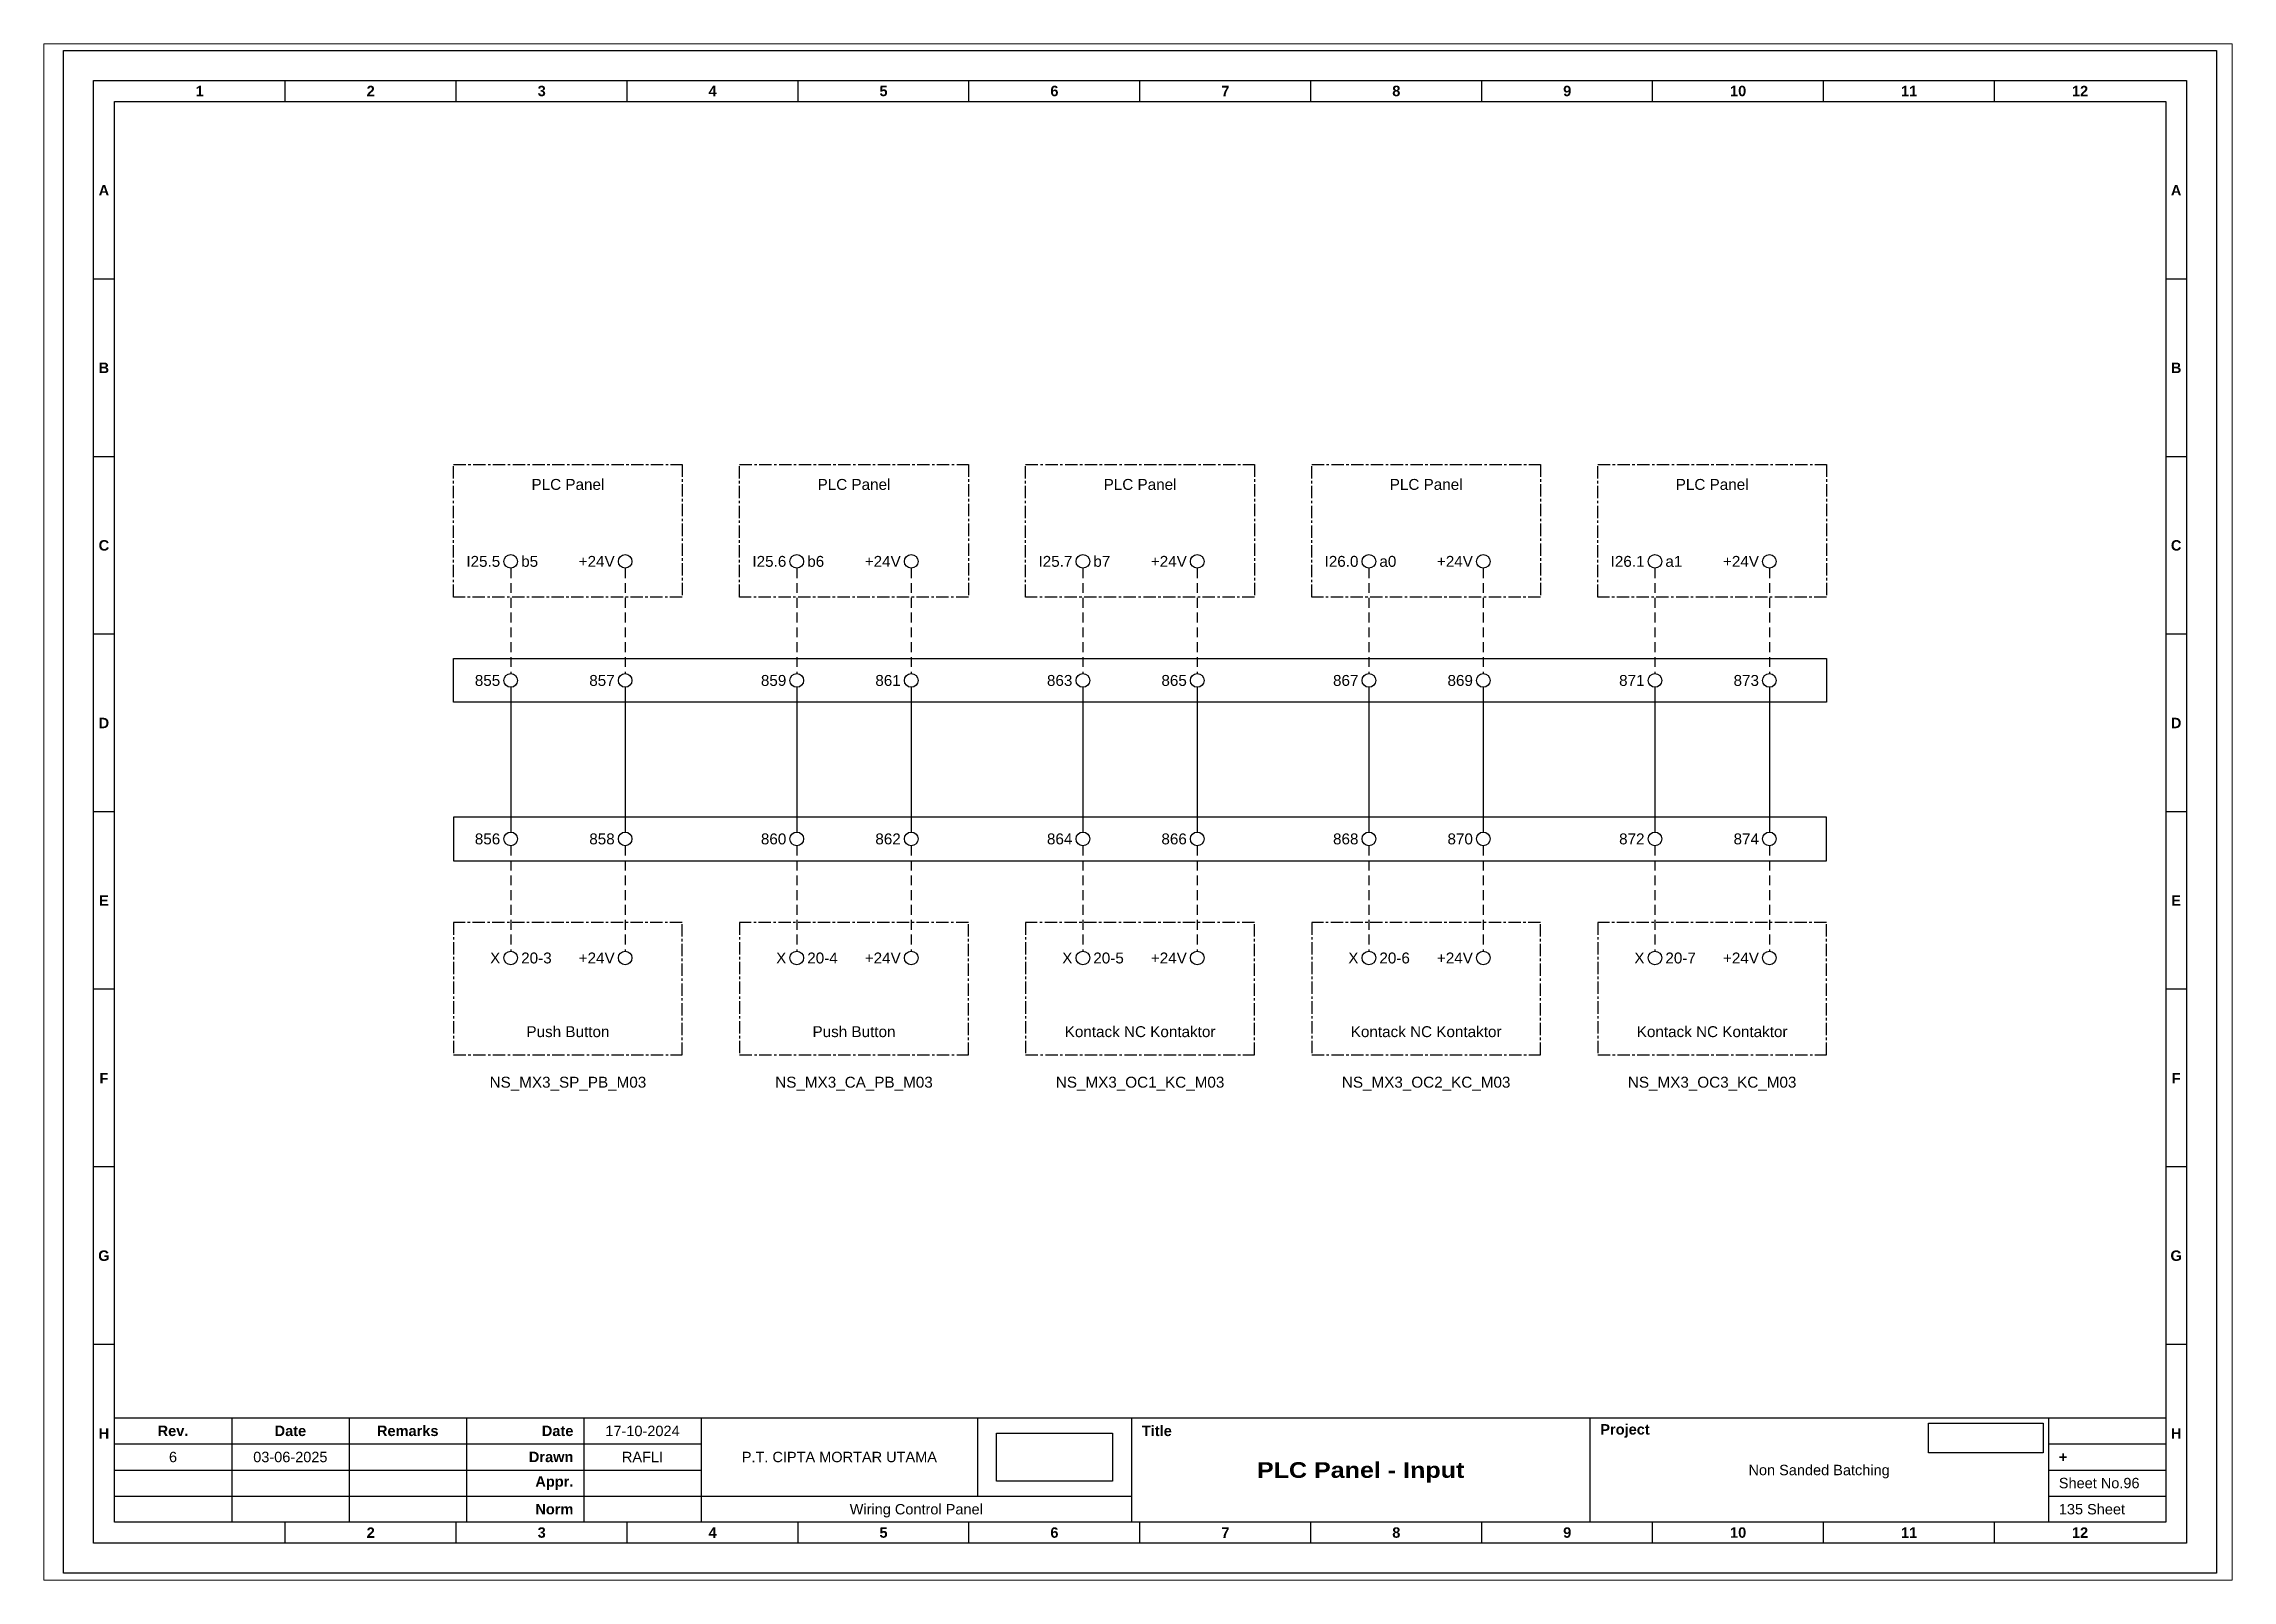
# Paper-space layout '96' of a CAD drawing. Header units: millimetres. Extents: x 0 to 291, y 0 to 204.
# The model-space entities are those that its viewports show. They can reach past a viewport. Long polylines and large blocks are cut down to what shows.
import ezdxf
from ezdxf.enums import TextEntityAlignment as Align

# ---------------------------------------------------------------- set-up
doc = ezdxf.new("R2010")
doc.units = ezdxf.units.MM
doc.linetypes.add('CENTER', pattern=[50.8, 31.75, -6.35, 6.35, -6.35])
doc.linetypes.add('HIDDEN', pattern=[9.525, 6.35, -3.175])
doc.layers.add('MU', color=7, linetype='Continuous', true_color=0xfefefe)
doc.styles.add('Bold', font='ariblk.ttf', dxfattribs={"height": 25.4})
doc.styles.get("Standard").update_dxf_attribs({"font": 'arial.ttf'})
picture_1 = doc.add_image_def('image1.png', size_in_pixel=(2048, 847))
picture_2 = doc.add_image_def('image2.png', size_in_pixel=(2092, 542))

# ---------------------------------------------------------------- blocks, each defined once
blk = doc.blocks.new('KOP MU PROJECT')
at = {"color": 6, "ltscale": 50}
for p, q in [((27.74, 184.05), (27.74, 186.66)), ((49.13, 184.05), (49.13, 186.66)), ((70.51, 184.05), (70.51, 186.66)), ((91.89, 184.05), (91.89, 186.66)), ((113.27, 184.05), (113.27, 186.66)), ((134.66, 184.05), (134.66, 186.66)), ((156.04, 184.05), (156.04, 186.66)), ((177.42, 184.05), (177.42, 186.66)), ((198.8, 184.05), (198.8, 186.66)), ((220.19, 184.05), (220.19, 186.66)), ((241.57, 184.05), (241.57, 186.66)), ((6.36, 161.84), (3.75, 161.84)), ((265.59, 161.84), (262.98, 161.84)), ((6.36, 139.63), (3.75, 139.63)), ((265.59, 139.63), (262.98, 139.63)), ((6.36, 117.42), (3.75, 117.42)), ((265.59, 117.42), (262.98, 117.42)), ((6.36, 95.22), (3.75, 95.22)), ((265.59, 95.22), (262.98, 95.22)), ((6.36, 73.01), (3.75, 73.01)), ((265.59, 73.01), (262.98, 73.01)), ((6.36, 50.8), (3.75, 50.8)), ((265.59, 50.8), (262.98, 50.8)), ((6.36, 28.59), (3.75, 28.59)), ((265.59, 28.59), (262.98, 28.59)), ((27.74, 3.75), (27.74, 6.36)), ((49.13, 3.75), (49.13, 6.36)), ((70.51, 3.75), (70.51, 6.36)), ((91.89, 3.75), (91.89, 6.36)), ((113.27, 3.75), (113.27, 6.36)), ((134.66, 3.75), (134.66, 6.36)), ((156.04, 3.75), (156.04, 6.36)), ((177.42, 3.75), (177.42, 6.36)), ((198.8, 3.75), (198.8, 6.36)), ((220.19, 3.75), (220.19, 6.36)), ((241.57, 3.75), (241.57, 6.36))]:
    blk.add_line(p, q, dxfattribs=at)
at = {"ltscale": 50}
for p, q in [((6.36, 19.41), (262.98, 19.41)), ((21.04, 19.41), (21.04, 6.36)), ((35.72, 19.41), (35.72, 6.36)), ((50.41, 19.41), (50.41, 6.36)), ((65.09, 19.41), (65.09, 6.36)), ((79.77, 19.41), (79.77, 6.36)), ((114.35, 19.41), (114.35, 9.62)), ((133.6, 19.41), (133.6, 6.36)), ((190.95, 19.41), (190.95, 6.36)), ((248.3, 19.41), (248.3, 6.36)), ((6.36, 16.15), (79.77, 16.15)), ((248.3, 16.15), (262.98, 16.15)), ((6.36, 12.89), (79.77, 12.89)), ((248.3, 12.89), (262.98, 12.89)), ((6.36, 9.62), (133.6, 9.62)), ((248.3, 9.62), (262.98, 9.62))]:
    blk.add_line(p, q, dxfattribs=at)
at = {"color": 1, "ltscale": 50}
blk.add_lwpolyline([(269.34, 0), (0, 0), (0, 190.41), (269.34, 190.41)], close=True, dxfattribs=at)
at = {"color": 6, "ltscale": 50}
for points in [[(265.59, 3.75), (3.75, 3.75), (3.75, 186.66), (265.59, 186.66)], [(262.98, 6.36), (6.36, 6.36), (6.36, 184.05), (262.98, 184.05)]]:
    blk.add_lwpolyline(points, close=True, dxfattribs=at)
at = {"ltscale": 50, "char_height": 1.305, "attachment_point": 4}
for s, width, heights, insert in [('\\pxqc;{\\fArial|b1|i0|c0|p34;1}', 21.3825, [2.51], (6.36, 185.36)), ('\\pxqc;{\\fArial|b1|i0|c0|p34;2}', 21.3825, [2.51], (27.74, 185.36)), ('\\pxqc;{\\fArial|b1|i0|c0|p34;3}', 21.3825, [2.51], (49.13, 185.36)), ('\\pxqc;{\\fArial|b1|i0|c0|p34;4}', 21.3825, [2.51], (70.51, 185.36)), ('\\pxqc;{\\fArial|b1|i0|c0|p34;5}', 21.3825, [2.51], (91.89, 185.36)), ('\\pxqc;{\\fArial|b1|i0|c0|p34;6}', 21.3825, [2.51], (113.27, 185.36)), ('\\pxqc;{\\fArial|b1|i0|c0|p34;7}', 21.3825, [2.51], (134.66, 185.36)), ('\\pxqc;{\\fArial|b1|i0|c0|p34;8}', 21.3825, [2.51], (156.04, 185.36)), ('\\pxqc;{\\fArial|b1|i0|c0|p34;9}', 21.3825, [2.51], (177.42, 185.36)), ('\\pxqc;{\\fArial|b1|i0|c0|p34;10}', 21.3825, [2.51], (198.8, 185.36)), ('\\pxqc;{\\fArial|b1|i0|c0|p34;11}', 21.3825, [2.51], (220.19, 185.36)), ('\\pxqc;{\\fArial|b1|i0|c0|p34;12}', 21.3825, [2.51], (241.57, 185.36)), ('\\pxqc;{\\fArial|b1|i0|c0|p34;A}', 2.61, [2.51], (3.75, 172.95)), ('\\pxqc;{\\fArial|b1|i0|c0|p34;A}', 2.61, [2.51], (262.98, 172.95)), ('\\pxqc;{\\fArial|b1|i0|c0|p34;B}', 2.61, [2.51], (3.75, 150.74)), ('\\pxqc;{\\fArial|b1|i0|c0|p34;B}', 2.61, [2.51], (262.98, 150.74)), ('\\pxqc;{\\fArial|b1|i0|c0|p34;C}', 2.61, [2.51], (3.75, 128.53)), ('\\pxqc;{\\fArial|b1|i0|c0|p34;C}', 2.61, [2.51], (262.98, 128.53)), ('\\pxqc;{\\fArial|b1|i0|c0|p34;D}', 2.61, [2.51], (3.75, 106.32)), ('\\pxqc;{\\fArial|b1|i0|c0|p34;D}', 2.61, [2.51], (262.98, 106.32)), ('\\pxqc;{\\fArial|b1|i0|c0|p34;E}', 2.61, [2.51], (3.75, 84.11)), ('\\pxqc;{\\fArial|b1|i0|c0|p34;E}', 2.61, [2.51], (262.98, 84.11)), ('\\pxqc;{\\fArial|b1|i0|c0|p34;F}', 2.61, [2.51], (3.75, 61.9)), ('\\pxqc;{\\fArial|b1|i0|c0|p34;F}', 2.61, [2.51], (262.98, 61.9)), ('\\pxqc;{\\fArial|b1|i0|c0|p34;G}', 2.61, [2.51], (3.75, 39.69)), ('\\pxqc;{\\fArial|b1|i0|c0|p34;G}', 2.61, [2.51], (262.98, 39.69)), ('\\pxqc;{\\fArial|b1|i0|c0|p34;H}', 2.61, [2.51], (3.75, 17.47)), ('\\pxqc;{\\fArial|b1|i0|c0|p34;Rev.}', 14.6811, [2.88], (6.36, 17.78)), ('\\pxqc;{\\fArial|b1|i0|c0|p34;Date}', 14.6811, [2.88], (21.04, 17.78)), ('\\pxqc;{\\fArial|b1|i0|c0|p34;Remarks}', 14.6811, [2.88], (35.72, 17.78)), ('\\pxqr;{\\fArial|b1|i0|c0|p34;Date}', 13.3761, [2.88], (50.41, 17.78)), ('\\pxql;{\\fArial|b1|i0|c0|p34;Title}', 50.2419, [2.88], (134.9, 17.78)), ('\\pxql;{\\fArial|b1|i0|c0|p34;Project}', 50.2419, [2.88], (192.25, 17.78)), ('\\pxqc;{\\fArial|b1|i0|c0|p34;H}', 2.61, [2.51], (262.98, 17.47)), ('\\pxqr;{\\fArial|b1|i0|c0|p34;Drawn}', 13.3761, [2.88], (50.41, 14.52)), ('\\pxql;{\\fArial|b1|i0|c0|p34;+}', 14.6811, [2.88], (249.61, 14.52)), ('\\pxqr;{\\fArial|b1|i0|c0|p34;Appr.}', 13.3761, [2.88], (50.41, 11.26)), ('\\pxqr;{\\fArial|b1|i0|c0|p34;Norm}', 13.3761, [2.88], (50.41, 7.99)), ('\\pxqc;{\\fArial|b1|i0|c0|p34;2}', 21.3825, [2.51], (27.74, 5.06)), ('\\pxqc;{\\fArial|b1|i0|c0|p34;3}', 21.3825, [2.51], (49.13, 5.06)), ('\\pxqc;{\\fArial|b1|i0|c0|p34;4}', 21.3825, [2.51], (70.51, 5.06)), ('\\pxqc;{\\fArial|b1|i0|c0|p34;5}', 21.3825, [2.51], (91.89, 5.06)), ('\\pxqc;{\\fArial|b1|i0|c0|p34;6}', 21.3825, [2.51], (113.27, 5.06)), ('\\pxqc;{\\fArial|b1|i0|c0|p34;7}', 21.3825, [2.51], (134.66, 5.06)), ('\\pxqc;{\\fArial|b1|i0|c0|p34;8}', 21.3825, [2.51], (156.04, 5.06)), ('\\pxqc;{\\fArial|b1|i0|c0|p34;9}', 21.3825, [2.51], (177.42, 5.06)), ('\\pxqc;{\\fArial|b1|i0|c0|p34;10}', 21.3825, [2.51], (198.8, 5.06)), ('\\pxqc;{\\fArial|b1|i0|c0|p34;11}', 21.3825, [2.51], (220.19, 5.06)), ('\\pxqc;{\\fArial|b1|i0|c0|p34;12}', 21.3825, [2.51], (241.57, 5.06))]:
    blk.add_mtext_dynamic_manual_height_columns(s, width=width, gutter_width=0.0326, heights=heights, dxfattribs=dict(at, insert=insert))
at = {"ltscale": 50}
for tag, p in [('DATECREATED', (72.43, 17.78)), ('REV', (13.7, 14.52)), ('REVDATE', (28.38, 14.52)), ('REMARKS', (43.06, 14.52)), ('DRAWN', (72.43, 14.52)), ('COMPANY', (97.06, 14.52)), ('APPR', (72.43, 11.26)), ('PROJECT', (219.62, 12.89)), ('NORM', (72.43, 7.99)), ('DRAWINGCATEGORY', (106.68, 7.99)), ('DESCRIPTION', (162.27, 10.03))]:
    blk.add_attdef(tag, text='', height=1.3, dxfattribs=at).set_placement(p, align=Align.MIDDLE_CENTER)
at = {"ltscale": 50, "style": 'Bold'}
blk.add_attdef('TITLE', text='', height=1.96, dxfattribs=at).set_placement((162.27, 12.89), align=Align.MIDDLE_CENTER)
at = {"ltscale": 50}
for tag, p in [('SHEETNUMBER', (249.61, 11.26)), ('TOTALSHEET', (249.61, 7.99))]:
    blk.add_attdef(tag, text='', height=1.3, dxfattribs=at).set_placement(p, align=Align.MIDDLE_LEFT)
image = blk.add_image(picture_1, insert=(116.72, 11.48), size_in_units=(14.5, 6), dxfattribs=at)
image.dxf.flags = 15
image = blk.add_image(picture_2, insert=(233.29, 15.04), size_in_units=(14.36, 3.72), dxfattribs=at)
image.dxf.flags = 15

msp = doc.modelspace()

# ---------------------------------------------------------------- linework, layer by layer
at = {"linetype": 'HIDDEN', "ltscale": 0.2}
for p, q in [((5497.73, 1141.97), (5497.73, 1127.48)), ((5513.47, 1141.97), (5513.47, 1127.48)), ((5537.07, 1141.97), (5537.07, 1127.48)), ((5552.81, 1141.97), (5552.81, 1127.48)), ((5576.41, 1141.97), (5576.41, 1127.48)), ((5592.14, 1141.97), (5592.14, 1127.48)), ((5615.75, 1141.97), (5615.75, 1127.48)), ((5631.48, 1141.97), (5631.48, 1127.48)), ((5655.09, 1141.97), (5655.09, 1127.48)), ((5670.82, 1141.97), (5670.82, 1127.48)), ((5497.73, 1103.81), (5497.73, 1089.32)), ((5513.47, 1103.81), (5513.47, 1089.32)), ((5537.07, 1103.81), (5537.07, 1089.32)), ((5552.81, 1103.81), (5552.81, 1089.32)), ((5576.41, 1103.81), (5576.41, 1089.32)), ((5592.14, 1103.81), (5592.14, 1089.32)), ((5615.75, 1103.81), (5615.75, 1089.32)), ((5631.48, 1103.81), (5631.48, 1089.32)), ((5655.09, 1103.81), (5655.09, 1089.32)), ((5670.82, 1103.81), (5670.82, 1089.32))]:
    msp.add_line(p, q, dxfattribs=at)
at = {"ltscale": 0.2}
for p, q in [((5497.73, 1125.6), (5497.73, 1105.69)), ((5513.47, 1125.6), (5513.47, 1105.69)), ((5537.07, 1125.6), (5537.07, 1105.69)), ((5552.81, 1125.6), (5552.81, 1105.69)), ((5576.41, 1125.6), (5576.41, 1105.69)), ((5592.14, 1125.6), (5592.14, 1105.69)), ((5615.75, 1125.6), (5615.75, 1105.69)), ((5631.48, 1125.6), (5631.48, 1105.69)), ((5655.09, 1125.6), (5655.09, 1105.69)), ((5670.82, 1125.6), (5670.82, 1105.69))]:
    msp.add_line(p, q, dxfattribs=at)
at = {"linetype": 'CENTER', "ltscale": 0.05}
for points in [[(5489.86, 1156.24), (5521.33, 1156.24), (5521.33, 1138.01), (5489.86, 1138.01)], [(5529.2, 1156.24), (5560.67, 1156.24), (5560.67, 1138.01), (5529.2, 1138.01)], [(5568.54, 1156.24), (5600.01, 1156.24), (5600.01, 1138.01), (5568.54, 1138.01)], [(5607.88, 1156.24), (5639.35, 1156.24), (5639.35, 1138.01), (5607.88, 1138.01)], [(5647.22, 1156.24), (5678.69, 1156.24), (5678.69, 1138.01), (5647.22, 1138.01)], [(5489.86, 1075.05), (5521.33, 1075.05), (5521.33, 1093.28), (5489.86, 1093.28)], [(5529.2, 1075.05), (5560.67, 1075.05), (5560.67, 1093.28), (5529.2, 1093.28)], [(5568.54, 1075.05), (5600.01, 1075.05), (5600.01, 1093.28), (5568.54, 1093.28)], [(5607.88, 1075.05), (5639.35, 1075.05), (5639.35, 1093.28), (5607.88, 1093.28)], [(5647.22, 1075.05), (5678.69, 1075.05), (5678.69, 1093.28), (5647.22, 1093.28)]]:
    msp.add_lwpolyline(points, close=True, dxfattribs=at)
at = {"ltscale": 0.05}
for points in [[(5489.86, 1129.55), (5678.69, 1129.55), (5678.69, 1123.54), (5489.86, 1123.54)], [(5489.86, 1101.74), (5678.69, 1101.74), (5678.69, 1107.76), (5489.86, 1107.76)]]:
    msp.add_lwpolyline(points, close=True, dxfattribs=at)
for centre in [(5497.73, 1142.91), (5513.47, 1142.91), (5537.07, 1142.91), (5552.81, 1142.91), (5576.41, 1142.91), (5592.14, 1142.91), (5615.75, 1142.91), (5631.48, 1142.91), (5655.09, 1142.91), (5670.82, 1142.91), (5497.73, 1126.54), (5513.47, 1126.54), (5537.07, 1126.54), (5552.81, 1126.54), (5576.41, 1126.54), (5592.14, 1126.54), (5615.75, 1126.54), (5631.48, 1126.54), (5655.09, 1126.54), (5670.82, 1126.54), (5497.73, 1104.75), (5513.47, 1104.75), (5537.07, 1104.75), (5552.81, 1104.75), (5576.41, 1104.75), (5592.14, 1104.75), (5615.75, 1104.75), (5631.48, 1104.75), (5655.09, 1104.75), (5670.82, 1104.75), (5497.73, 1088.38), (5513.47, 1088.38), (5537.07, 1088.38), (5552.81, 1088.38), (5576.41, 1088.38), (5592.14, 1088.38), (5615.75, 1088.38), (5631.48, 1088.38), (5655.09, 1088.38), (5670.82, 1088.38)]:
    msp.add_circle(centre, 0.938)

# ---------------------------------------------------------------- block references
at = {"xscale": 1.099296583304004, "yscale": 1.099296583304004, "zscale": 1.099296583304004}
msp.add_blockref('KOP MU PROJECT', (5436.23, 1003.81), dxfattribs=at).add_auto_attribs({'TITLE': 'PLC Panel - Input', 'PROJECT': 'Non Sanded Batching', 'COMPANY': 'P.T. CIPTA MORTAR UTAMA', 'DRAWINGCATEGORY': 'Wiring Control Panel', 'DRAWN': 'RAFLI', 'DATECREATED': '17-10-2024', 'REVDATE': '03-06-2025', 'REV': '6', 'SHEETNUMBER': 'Sheet No.96', 'TOTALSHEET': '135 Sheet'})

# ---------------------------------------------------------------- texts
for s, p in [('PLC Panel', (5505.6, 1154.24)), ('PLC Panel', (5544.94, 1154.24)), ('PLC Panel', (5584.28, 1154.24)), ('PLC Panel', (5623.62, 1154.24)), ('PLC Panel', (5662.95, 1154.24)), ('NS_MX3_SP_PB_M03', (5505.6, 1072.05)), ('NS_MX3_CA_PB_M03', (5544.94, 1072.05)), ('NS_MX3_OC1_KC_M03', (5584.28, 1072.05)), ('NS_MX3_OC2_KC_M03', (5623.62, 1072.05)), ('NS_MX3_OC3_KC_M03', (5662.95, 1072.05))]:
    msp.add_text(s, height=1.5).set_placement(p, align=Align.TOP_CENTER)
for s, p in [('I25.5', (5496.29, 1142.91)), ('+24V', (5512.03, 1142.91)), ('I25.6', (5535.63, 1142.91)), ('+24V', (5551.37, 1142.91)), ('I25.7', (5574.97, 1142.91)), ('+24V', (5590.71, 1142.91)), ('I26.0', (5614.31, 1142.91)), ('+24V', (5630.05, 1142.91)), ('I26.1', (5653.65, 1142.91)), ('+24V', (5669.39, 1142.91)), ('855', (5496.29, 1126.54)), ('857', (5512.03, 1126.54)), ('859', (5535.63, 1126.54)), ('861', (5551.37, 1126.54)), ('863', (5574.97, 1126.54)), ('865', (5590.71, 1126.54)), ('867', (5614.31, 1126.54)), ('869', (5630.05, 1126.54)), ('871', (5653.65, 1126.54)), ('873', (5669.39, 1126.54)), ('856', (5496.29, 1104.75)), ('858', (5512.03, 1104.75)), ('860', (5535.63, 1104.75)), ('862', (5551.37, 1104.75)), ('864', (5574.97, 1104.75)), ('866', (5590.71, 1104.75)), ('868', (5614.31, 1104.75)), ('870', (5630.05, 1104.75)), ('872', (5653.65, 1104.75)), ('874', (5669.39, 1104.75)), ('X', (5496.29, 1088.38)), ('+24V', (5512.03, 1088.38)), ('X', (5535.63, 1088.38)), ('+24V', (5551.37, 1088.38)), ('X', (5574.97, 1088.38)), ('+24V', (5590.71, 1088.38)), ('X', (5614.31, 1088.38)), ('+24V', (5630.05, 1088.38)), ('X', (5653.65, 1088.38)), ('+24V', (5669.39, 1088.38))]:
    msp.add_text(s, height=1.5).set_placement(p, align=Align.MIDDLE_RIGHT)
for s, p in [('b5', (5499.17, 1142.91)), ('b6', (5538.51, 1142.91)), ('b7', (5577.85, 1142.91)), ('a0', (5617.19, 1142.91)), ('a1', (5656.52, 1142.91)), ('20-3', (5499.17, 1088.38)), ('20-4', (5538.51, 1088.38)), ('20-5', (5577.85, 1088.38)), ('20-6', (5617.19, 1088.38)), ('20-7', (5656.52, 1088.38))]:
    msp.add_text(s, height=1.5).set_placement(p, align=Align.MIDDLE_LEFT)
for s, p in [('Push Button', (5505.6, 1077.05)), ('Push Button', (5544.94, 1077.05)), ('Kontack NC Kontaktor', (5584.28, 1077.05)), ('Kontack NC Kontaktor', (5623.62, 1077.05)), ('Kontack NC Kontaktor', (5662.95, 1077.05))]:
    msp.add_text(s, height=1.5).set_placement(p, align=Align.BOTTOM_CENTER)

psp = doc.layouts.new('96')

# ---------------------------------------------------------------- viewports
at = {"layer": 'MU'}
psp.add_viewport(center=(145.54, 102.16), size=(291.09, 204.3193), view_center_point=(5583.99, 1108.45), view_height=211.2463, dxfattribs=at)

doc.saveas('drawing.dxf')
